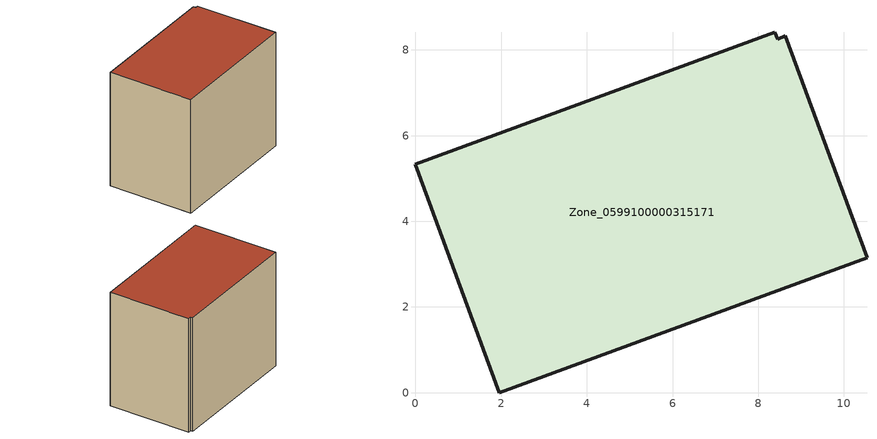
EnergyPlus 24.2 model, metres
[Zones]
Zone_0599100000315171
 floor ground (C_G): 10.54,3.15 1.96,0 0,5.33 8.39,8.41 8.46,8.25 8.64,8.33 z0
 wall outside (C_F): 8.39,8.41 0,5.33 1.96,0 10.54,3.15 8.64,8.33 8.46,8.25 8.39,8.41 z0:7.83
 roof outside (C_R): 1.96,0 10.54,3.15 8.64,8.33 8.46,8.25 8.39,8.41 0,5.33 z7.83
[BUILDING]
Pand.0599100000315171: North Axis=0; Terrain=City; Loads Convergence Tolerance Value=0.04; Temperature Convergence Tolerance Value=0.4; Solar Distribution=FullExterior; Maximum Number of Warmup Days=25; Minimum Number of Warmup Days=1
[Site:Location]
Rotterdam.The.Hague.AP_ZH_NLD Design_Conditions: Latitude=51.96; Longitude=4.45; Time Zone=1; Elevation=-4.5
[SITE:GROUNDTEMPERATURE:BUILDINGSURFACE]
18, 18, 18, 18, 18, 18, 18, 18, 18, 18, 18, 18
[MATERIAL] Thermal Absorptance=0.9; Solar Absorptance=0.7; Visible Absorptance=0.7
Name | Roughness | Thickness | Conductivity | Density | Specific Heat
G.TC.1975-1991 | MediumSmooth | 0.15 | 0.288461 | 540 | 1210
F.TC.1975-1991 | Rough | 0.3 | 0.230769 | 1920 | 840
R.TC.1975-1991 | MediumRough | 0.2 | 0.153846 | 1500 | 1000
[CONSTRUCTION]
C_G: G.TC.1975-1991
C_F: F.TC.1975-1991
C_R: R.TC.1975-1991
[ZONE]
Zone_0599100000315171: Type=1; Multiplier=1; Ceiling Height=Autocalculate; Volume=Autocalculate; Floor Area=autocalculate; Part of Total Floor Area=Yes
[ZONEINFILTRATION:DESIGNFLOWRATE]
Infil_Zone_0599100000315171: Zone or ZoneList or Space or SpaceList=Zone_0599100000315171; Schedule=AlwaysOn; Design Flow Rate Calculation Method=Flow/Area; Flow Rate per Floor Area=0.003; Constant Term Coefficient=1; Temperature Term Coefficient=0; Velocity Term Coefficient=0; Velocity Squared Term Coefficient=0
[HVACTEMPLATE:ZONE:IDEALLOADSAIRSYSTEM]
Zone_0599100000315171: Maximum Heating Supply Air Temperature=50; Minimum Cooling Supply Air Temperature=13; Maximum Heating Supply Air Humidity Ratio=0.0156; Minimum Cooling Supply Air Humidity Ratio=0.0077; Heating Limit=NoLimit; Cooling Limit=NoLimit; Dehumidification Control Type=ConstantSensibleHeatRatio; Cooling Sensible Heat Ratio=0.7; Dehumidification Setpoint=60; Humidification Control Type=None; Humidification Setpoint=30; Outdoor Air Method=None; Outdoor Air Flow Rate per Person=0.00944; Outdoor Air Flow Rate per Zone Floor Area=0; Outdoor Air Flow Rate per Zone=0; Demand Controlled Ventilation Type=None; Outdoor Air Economizer Type=NoEconomizer; Heat Recovery Type=None; Sensible Heat Recovery Effectiveness=0.7; Latent Heat Recovery Effectiveness=0.65
[ZONECONTROL:THERMOSTAT]
ThermostatControl_Zone_0599100000315171: Zone or ZoneList=Zone_0599100000315171; Control Type Schedule=DualSetpointControlType; Control 1=Thermostat_Zone_0599100000315171; Temperature Difference Between Cutout And Setpoint=0
[THERMOSTATSETPOINT:DUALSETPOINT]
Thermostat_Zone_0599100000315171: Heating Setpoint Temperature Schedule=HeatingSetpoint_Zone_0599100000315171; Cooling Setpoint Temperature Schedule=CoolingSetpoint_Zone_0599100000315171
[SCHEDULE:COMPACT]
HeatingSetpoint_Zone_0599100000315171: Through: 12/31, For: AllDays, Until: 24:00, 21
CoolingSetpoint_Zone_0599100000315171: Through: 12/31, For: AllDays, Until: 24:00, 24
DualSetpointControlType: Through: 12/31, For: AllDays, Until: 24:00, 4
AlwaysOn: Through: 12/31, For: AllDays, Until: 24:00, 1
